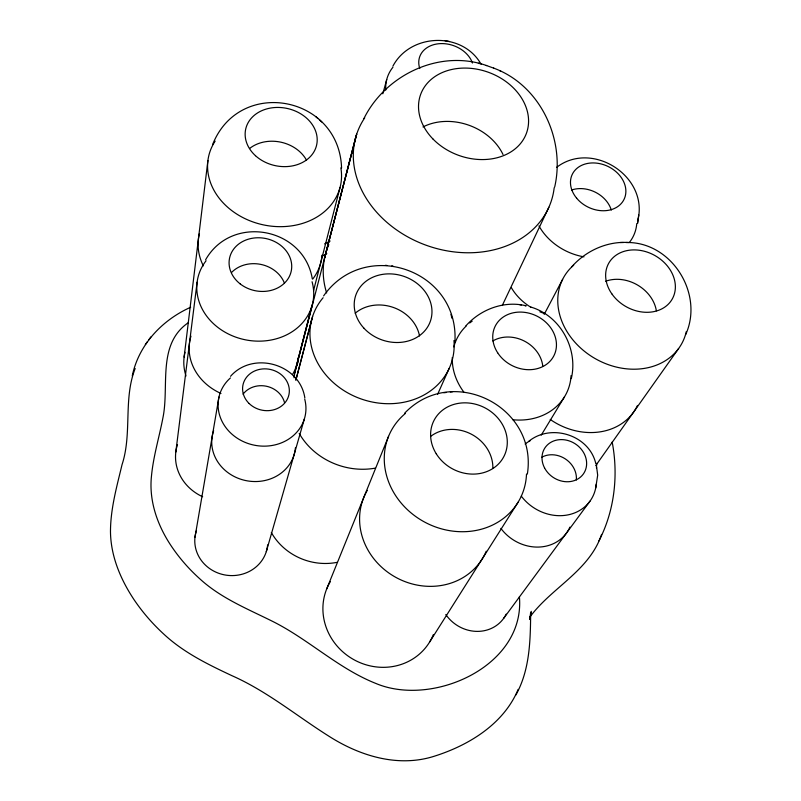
<?xml version="1.0" encoding="UTF-8"?>
<svg xmlns="http://www.w3.org/2000/svg" width="801" height="801" viewBox="0 0 801 801"><rect width="100%" height="100%" fill="white"/><g stroke="black" fill="none" stroke-linecap="round" stroke-linejoin="round"><path stroke-width="1.2" d="M519.398 596.695C525.506 666.102 432.81 707.433 375.909 683.473C337.782 668.324 308.005 638.727 271.389 620.775C246.558 608.47 220.315 597.746 199.669 578.692A173.717 157.477 17.1 0 1 172.866 548.355C158.248 527.438 148.706 502.027 151.459 476.205C153.311 456.38 159.209 437.286 162.923 417.802C169.522 385.912 156.766 344.29 188.455 322.583M638.147 219.063C647.769 175.589 591.749 140.215 556.545 167.409M596.465 468.124L596.715 463.328M527.358 474.052C538.022 406.487 452.255 363.464 404.665 413.186M184.12 357.096L207.91 160.54M175.809 452.044L197.106 282.232M638.727 214.948L637.526 223.449L638.127 219.204M571.303 378.623C578.332 348.946 560.51 315.804 530.853 307.073M529.831 619.503L530.663 612.304C530.422 640.299 529.932 669.786 515.904 694.948M194.983 537.211L218.973 396.986M554.692 186.983C565.586 139.464 540.395 85.156 493.556 68.075M529.861 619.403L531.293 611.353M595.704 488.019L597.686 475.163L596.675 467.384M313.541 290.653L340.055 187.414M297.551 361.471L311.589 307.113M355.514 138.082L324.515 258.182L356.685 134.127L294.778 372.986M296.33 366.097L312.3 304.71M296.08 379.304L311.739 319.429M295.819 380.395L312.62 316.395M382.838 93.777L386.723 79.529M266.292 551.639L304.33 419.063M132.275 375.839C138.713 344.73 162.162 319.979 190.668 307.254M685.706 334.518C704.219 293.637 671.358 241.261 625.921 242.523M326.718 588.875L388.555 436.365M437.576 394.412L449.211 368.35M601.581 534.437C589.386 570.893 551.719 587.523 530.092 616.8M212.635 144.51C239.519 76.866 339.284 95.629 341.566 168.01M518.147 689.381C503.529 724.575 467.654 746.041 432.58 756.755C396.745 767.458 359.078 755.543 328.61 736.019C296.51 715.784 266.993 691.193 232.05 675.734C207.96 664.429 183.629 652.555 163.955 634.262A193.772 178.373 15.9 0 1 134.167 599.859C120.691 579.664 110.778 556.325 110.478 531.734C110.498 508.885 116.756 486.748 122.032 464.7C132.305 433.441 123.124 399.148 135.159 368.53M502.267 305.491L548.855 207.269M598.918 540.925C614.547 510.788 618.532 475.263 612.184 442.082M544.199 314.352L562.622 279.389M363.924 118.538C385.551 74.823 439.679 48.881 486.668 65.592M541.226 435.153L564.505 396.815M429.676 641.941L518.147 502.157M205.597 259.804C231.569 213.927 303.709 227.164 312.31 278.878M595.654 465.691L678.607 348.555M145.351 344.54L147.484 341.596M148.736 339.884L150.848 336.971M392.911 66.123C410.452 33.031 462.688 31.329 481.161 64.37M503.589 618.462L589.997 501.136M323.594 295.919C364.976 237.166 459.384 269.777 454.898 341.947M571.784 266.753C585.861 250.753 607.288 241.001 628.725 242.533M465.651 326.117C480.41 309.346 504.169 300.305 526.177 305.832L524.965 305.612M230.558 376.29C253.126 350.558 299.954 364.004 304.851 398.007M528.72 441.371C551.008 423.008 589.366 435.043 595.814 463.679M321.561 256.48L326.808 253.677M324.615 243.874L330.132 241.021M450.302 391.999L452.535 391.729M443.814 392.76L446.357 392.45M620.244 242.513L623.478 242.523M385.391 265.321L387.003 265.471M391.759 265.882L392.911 265.992M449.551 41.532L444.966 40.651M519.779 304.71L521.381 304.991M478.367 63.289L479.489 63.619M486.277 65.472L493.857 68.195M500.064 70.979L501.015 71.389M319.379 119.83L321.752 121.992M315.884 116.686L317.977 118.588M450.973 314.382L451.974 318.267M322.012 255.219A62.408 52.385 11.7 0 1 312.831 278.948M203.344 265.882A62.408 52.385 11.7 0 1 199.419 233.562M340.856 167.85A67.534 54.999 12.5 0 1 263.359 224.871A67.534 54.999 12.5 0 1 215.129 141.136M249.632 148.475A35.204 28.666 12.5 0 1 306.513 160.17M569.932 527.108A41.642 36.736 34.5 0 1 538.152 547.083A41.642 36.736 34.5 0 1 500.895 528.4M596.254 484.164A43.654 37.977 33.7 0 1 566.417 515.163A43.654 37.977 33.7 0 1 521.291 496.139M525.146 444.024A43.654 37.977 33.7 0 1 530.342 440.61M541.877 457.171A22.758 19.795 33.7 0 1 565.426 458.983A22.758 19.795 33.7 0 1 576.33 479.959M326.638 292.956A91.534 76.906 20.1 0 1 328.821 244.655M554.192 187.724A102.898 82.443 20.2 0 1 425.381 244.966A102.898 82.443 20.2 0 1 364.715 117.847M422.988 126.948A53.627 42.954 20.2 0 1 503.018 154.503M637.506 405.446A62.548 52.596 30.5 0 1 550.227 419.454M686.307 331.584A67.695 55.239 29.7 0 1 594.222 358.047A67.695 55.239 29.7 0 1 573.686 265.161M605.646 281.261A35.294 28.786 29.7 0 1 656.359 310.808M544.6 313.501A50.423 41.282 26.2 0 1 539.884 311.809M531.233 307.494A50.423 41.282 26.2 0 1 511.438 287.819M636.765 223.609A53.747 42.833 25.8 0 1 629.346 242.493M583.979 256.841A53.747 42.833 25.8 0 1 538.973 225.932M571.664 189.987A28.025 22.328 25.8 0 1 611.293 210.052M571.063 375.589A61.206 52.115 27.1 0 1 512.83 419.734M463.839 392.11A61.206 52.115 27.1 0 1 452.275 357.496M453.807 346.903A61.206 52.115 27.1 0 1 466.022 326.187M469.716 322.973A61.206 52.115 27.1 0 1 472.179 321.171M492.825 340.946A31.91 27.164 27.1 0 1 524.014 340.896A31.91 27.164 27.1 0 1 542.748 365.937M375.118 468.164A67.174 59.504 19.2 0 1 299.214 433.441M453.957 340.535A73.161 63.049 19.4 0 1 362.903 399.549A73.161 63.049 19.4 0 1 323.113 297.722M355.183 313.231A38.138 32.861 19.4 0 1 393.391 307.464A38.138 32.861 19.4 0 1 419.514 335.919M486.227 551.218A66.924 60.856 29 0 1 397.807 578.412A66.924 60.856 29 0 1 367.279 490.392M526.507 474.082A72.861 64.711 27.9 0 1 426.863 523.233A72.861 64.711 27.9 0 1 405.316 413.516M430.738 436.325A37.977 33.722 27.9 0 1 470.948 433.982A37.977 33.722 27.9 0 1 492.865 467.964M298.122 357.877A54.848 47.86 10.5 0 1 292.485 374.608M220.966 393.461A54.848 47.86 10.5 0 1 190.968 336.13M312.07 281.762A58.783 50.153 11.4 0 1 245.547 339.844A58.783 50.153 11.4 0 1 206.077 260.746M231.749 272.3A30.648 26.143 11.4 0 1 260.736 264.38A30.648 26.143 11.4 0 1 284.345 282.943M295.419 447.749A42.053 37.947 11 0 1 245.757 480.57A42.053 37.947 11 0 1 213.637 430.668M304.73 399.188A44.125 39.289 11.7 0 1 250.493 444.255A44.125 39.289 11.7 0 1 230.408 377.942M243.043 394.182A23.009 20.486 11.7 0 1 266.182 386.192A23.009 20.486 11.7 0 1 284.485 402.502M385.782 90.052A52.415 40.911 18.7 0 1 392.921 67.244M419.774 68.506A28.015 21.597 18.7 0 1 438.548 43.755A28.015 21.597 18.7 0 1 472.46 63.019M267.634 544.9A36.536 34.113 7.8 0 1 224.17 574.818A36.536 34.113 7.8 0 1 196.495 530.472M202.653 496.76A47.83 43.374 8.1 0 1 177.502 444.545M433.371 634.572A58.103 54.648 31.9 0 1 355.504 660.555A58.103 54.648 31.9 0 1 330.433 581.486M337.001 562.362A58.533 53.867 18.7 0 1 271.329 532.515M294.007 377.762A80.29 70.558 19.9 0 1 298.182 361.782M506.202 614.137A36.245 33.151 37.9 0 1 445.807 614.547M186.002 375.989A54.678 47.95 10.1 0 1 185.011 352.27M255.479 155.704A36.355 29.216 12.8 0 0 315.904 147.584A36.355 29.216 12.8 0 0 272.12 107.805A36.355 29.216 12.8 0 0 255.479 155.704M544.56 467.934A23.229 20.085 33.3 0 0 583.198 474.192A23.229 20.085 33.3 0 0 565.176 439.909A23.229 20.085 33.3 0 0 544.56 467.934M433.121 139.164A56.35 44.125 20.2 0 0 526.097 134.147A56.35 44.125 20.2 0 0 461.416 68.165A56.35 44.125 20.2 0 0 433.121 139.164M611.814 293.817A36.445 29.337 29.4 0 0 671.999 299.444A36.445 29.337 29.4 0 0 637.696 250.072A36.445 29.337 29.4 0 0 611.814 293.817M576.65 198.197A28.746 22.638 25.7 0 0 624.039 199.389A28.746 22.638 25.7 0 0 593.831 162.943A28.746 22.638 25.7 0 0 576.65 198.197M497.691 352.83A32.851 27.675 26.9 0 0 552.83 357.626A32.851 27.675 26.9 0 0 523.263 312.21A32.851 27.675 26.9 0 0 497.691 352.83M363.724 327.949A39.499 33.622 19.5 0 0 429.857 322.603A39.499 33.622 19.5 0 0 385.702 274.002A39.499 33.622 19.5 0 0 363.724 327.949M436.245 453.766A39.319 34.553 27.6 0 0 502.648 458.693A39.319 34.553 27.6 0 0 467.944 402.953A39.319 34.553 27.6 0 0 436.245 453.766M240.19 283.904A31.509 26.623 11.7 0 0 291.234 271.108A31.509 26.623 11.7 0 0 249.772 238.798A31.509 26.623 11.7 0 0 240.19 283.904M249.151 403.534A23.489 20.786 12 0 0 288.44 396.515A23.489 20.786 12 0 0 260.285 369.251A23.489 20.786 12 0 0 249.151 403.534"/></g></svg>
